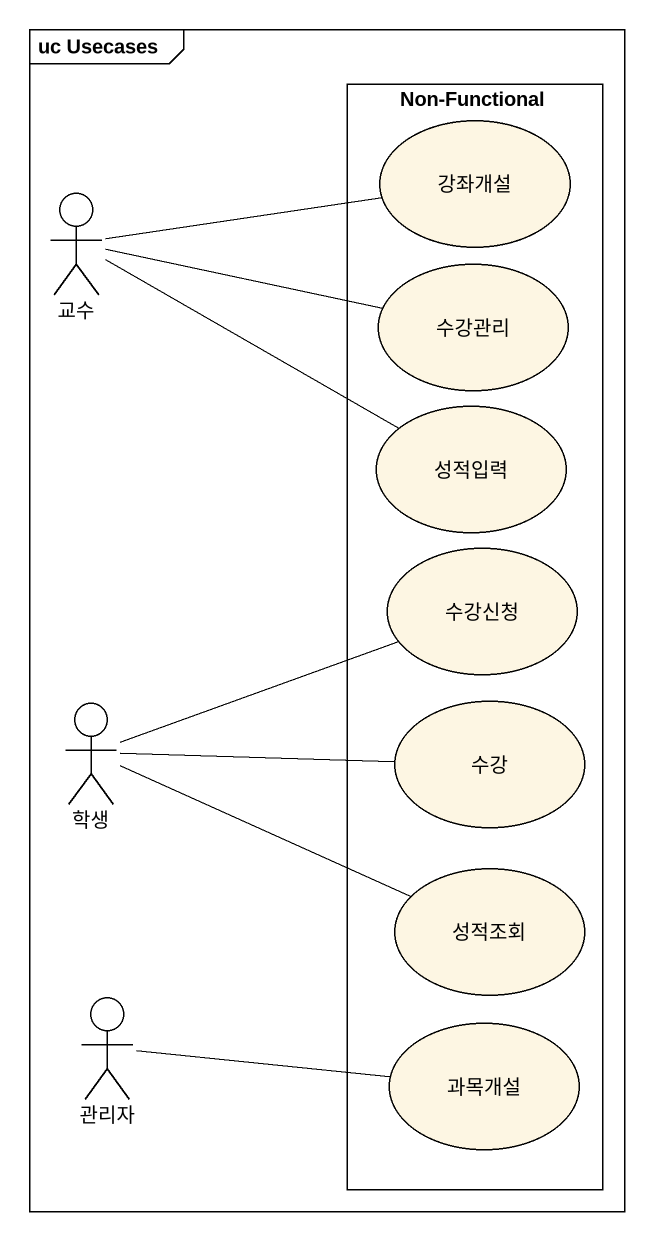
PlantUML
@startuml
mainframe uc Usecases
rectangle "Non-Functional" as Non_Functional {
  usecase 강좌개설
  usecase 수강관리
  usecase 성적입력
  usecase 수강신청
  usecase 수강
  usecase 성적조회
  usecase 과목개설
}
actor 교수
actor 학생
actor 관리자
교수 -right- 강좌개설
교수 -right- 수강관리
교수 -right- 성적입력
학생 -right- 수강신청
학생 -right- 수강
학생 -right- 성적조회
관리자 -right- 과목개설
@enduml
